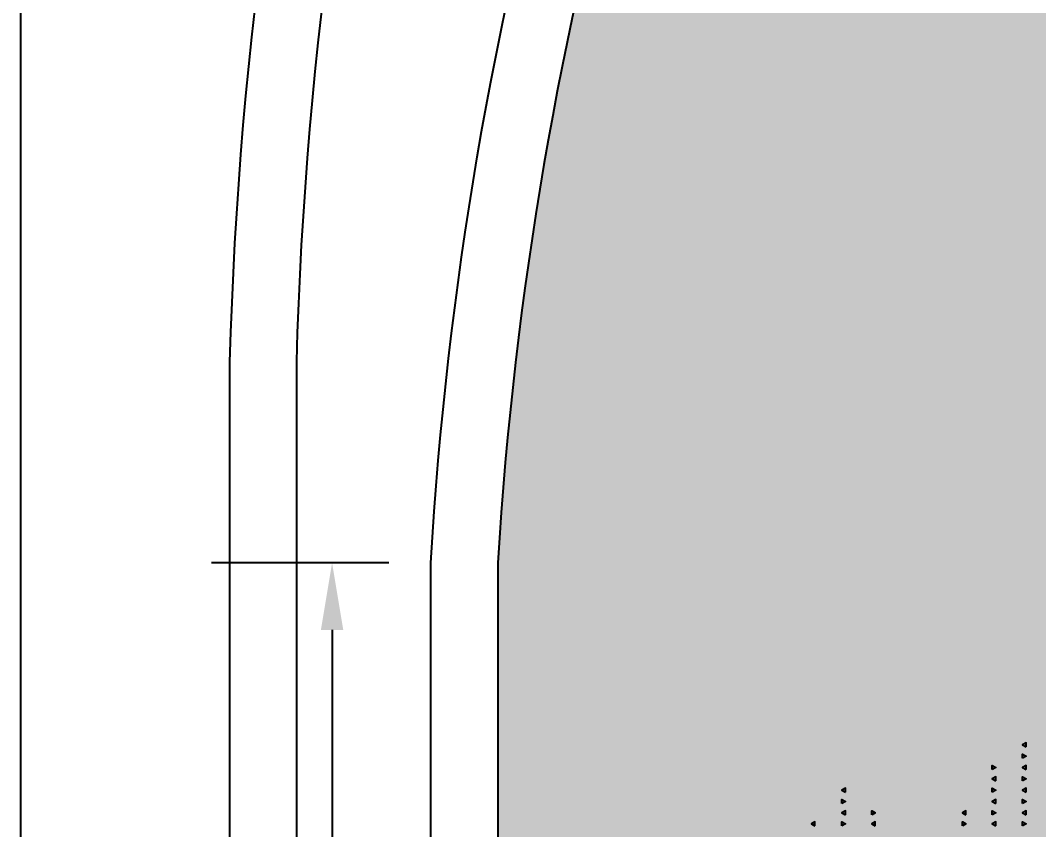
# Model space of a CAD drawing. Header units: metres. Extents: x 6 to 601, y -20 to 118.
# Drawn here: x 51.551 to 53.069, y 80.798 to 82.006 of the extents above; entities that cross this region are included whole.
import ezdxf

# ---------------------------------------------------------------- set-up
doc = ezdxf.new("R2010")
doc.units = ezdxf.units.M
doc.header["$MEASUREMENT"] = 0
doc.styles.get("Standard").update_dxf_attribs({"font": 'arial.ttf'})
doc.dimstyles.get("Standard").update_dxf_attribs({"dimtxt": 0.18, "dimasz": 0.18, "dimexe": 0.18, "dimexo": 0.0625, "dimgap": 0.09, "dimtad": 0, "dimdec": 4, "dimzin": 0, "dimdsep": 46, "dimtxsty": 'Standard', "dimcen": 0.09, "dimadec": 0, "dimazin": 0, "dimtfac": 1, "dimtdec": 4, "dimtofl": 0, "dimtmove": 0, "dimatfit": 3, "dimfxl": 1, "dimtolj": 1, "dimtzin": 0, "dimarcsym": 0})

# ---------------------------------------------------------------- blocks, each defined once
blk = doc.blocks.new('*D619')
at = {"color": 0, "lineweight": -2, "transparency": 16777216}
for p, q in [((52.1003, 81.1963), (51.8356, 81.1963)), ((52.0156, 81.0963), (52.0156, 80.0641)), ((52.0156, 78.5763), (52.0156, 79.6085)), ((52.1003, 78.4763), (51.8356, 78.4763))]:
    blk.add_line(p, q, dxfattribs=at)
at = {"color": 0, "transparency": 16777216}
for points in [[(51.9989, 81.0963), (52.0322, 81.0963), (52.0156, 81.1963)], [(51.9989, 78.5763), (52.0322, 78.5763), (52.0156, 78.4763)]]:
    blk.add_solid(points, dxfattribs=at)
at = {"layer": 'Defpoints', "color": 0, "transparency": 16777216}
for p in [(52.1628, 81.1963), (52.0156, 78.4763), (52.1628, 78.4763)]:
    blk.add_point(p, dxfattribs=at)
at = {"color": 0, "transparency": 16777216, "insert": (52.0156, 79.8363), "char_height": 0.15, "attachment_point": 5, "rotation": 90}
blk.add_mtext('\\A1;2.7', dxfattribs=at)

msp = doc.modelspace()

# ---------------------------------------------------------------- hatches: boundary and pattern name
at = {"lineweight": 0, "true_color": 0xcd6928, "transparency": 33554534}
h = msp.add_hatch(color=32, dxfattribs=at)
h.dxf.hatch_style = 1
h.paths.add_polyline_path([(55.2158, 84.0763), (53.2968, 84.0763, 0.143152), (52.2628, 81.1977), (52.2628, 78.4762), (55.2158, 78.4757)])

# ---------------------------------------------------------------- linework, layer by layer
for points in [[(64.3704, 86.4079), (51.5507, 86.4079), (51.5507, 77.6032), (64.3704, 77.6032)], [(52.2628, 81.1963), (52.2628, 79.0957)], [(53.0505, 80.9217), (53.0505, 80.9277), (53.0453, 80.9247), (53.0505, 80.9217)], [(53.0453, 80.9048), (53.0453, 80.9108), (53.0505, 80.9078), (53.0453, 80.9048)], [(52.9999, 80.888), (52.9999, 80.894), (53.0051, 80.891), (52.9999, 80.888)], [(53.0505, 80.888), (53.0505, 80.894), (53.0453, 80.891), (53.0505, 80.888)], [(53.0051, 80.8711), (53.0051, 80.8771), (52.9999, 80.8741), (53.0051, 80.8711)], [(53.0453, 80.8711), (53.0453, 80.8771), (53.0505, 80.8741), (53.0453, 80.8711)], [(52.7811, 80.8542), (52.7811, 80.8602), (52.7759, 80.8572), (52.7811, 80.8542)], [(52.9999, 80.8542), (52.9999, 80.8602), (53.0051, 80.8572), (52.9999, 80.8542)], [(53.0505, 80.8542), (53.0505, 80.8602), (53.0453, 80.8572), (53.0505, 80.8542)], [(52.7759, 80.8374), (52.7759, 80.8434), (52.7811, 80.8404), (52.7759, 80.8374)], [(53.0051, 80.8374), (53.0051, 80.8434), (52.9999, 80.8404), (53.0051, 80.8374)], [(53.0453, 80.8374), (53.0453, 80.8434), (53.0505, 80.8404), (53.0453, 80.8374)], [(52.7811, 80.8205), (52.7811, 80.8265), (52.7759, 80.8235), (52.7811, 80.8205)], [(52.8203, 80.8205), (52.8203, 80.8265), (52.8255, 80.8235), (52.8203, 80.8205)], [(52.9607, 80.8205), (52.9607, 80.8265), (52.9555, 80.8235), (52.9607, 80.8205)], [(52.9999, 80.8205), (52.9999, 80.8265), (53.0051, 80.8235), (52.9999, 80.8205)], [(53.0505, 80.8205), (53.0505, 80.8265), (53.0453, 80.8235), (53.0505, 80.8205)], [(52.7356, 80.8037), (52.7356, 80.8097), (52.7304, 80.8067), (52.7356, 80.8037)], [(52.7759, 80.8037), (52.7759, 80.8097), (52.7811, 80.8067), (52.7759, 80.8037)], [(52.8255, 80.8037), (52.8255, 80.8097), (52.8203, 80.8067), (52.8255, 80.8037)], [(52.9555, 80.8037), (52.9555, 80.8097), (52.9607, 80.8067), (52.9555, 80.8037)], [(53.0051, 80.8037), (53.0051, 80.8097), (52.9999, 80.8067), (53.0051, 80.8037)], [(53.0453, 80.8037), (53.0453, 80.8097), (53.0505, 80.8067), (53.0453, 80.8037)]]:
    msp.add_lwpolyline(points)
for points in [[(51.9628, 79.0757), (51.9628, 81.4963, -0.234388), (54.442, 86.1661), (54.3837, 86.2474, 0.234515), (51.8628, 81.4963), (51.8628, 79.0757)], [(52.2628, 81.1977), (52.2628, 78.4763), (52.1628, 78.4763), (52.1628, 79.0757), (52.1628, 81.1963, -0.221146), (54.3829, 85.3163), (54.4428, 85.2362, 0.220805), (52.2628, 81.1963)]]:
    msp.add_lwpolyline(points, format="xyb")

# ---------------------------------------------------------------- dimensions: what is measured, and where the dimension line sits
at = {"color": 251, "true_color": 0x636466}
dim = msp.add_aligned_dim(p1=(52.1628, 81.1963), p2=(52.1628, 78.4763), distance=-0.1473, dimstyle='Standard', override={"dimtxt": 0.15, "dimasz": 0.1, "dimdec": 1, "dimtdec": 1}, dxfattribs=at)
dim.commit()
dim.dimension.update_dxf_attribs({"geometry": '*D619', "text_midpoint": (52.0156, 79.8363)})

doc.saveas('drawing.dxf')
